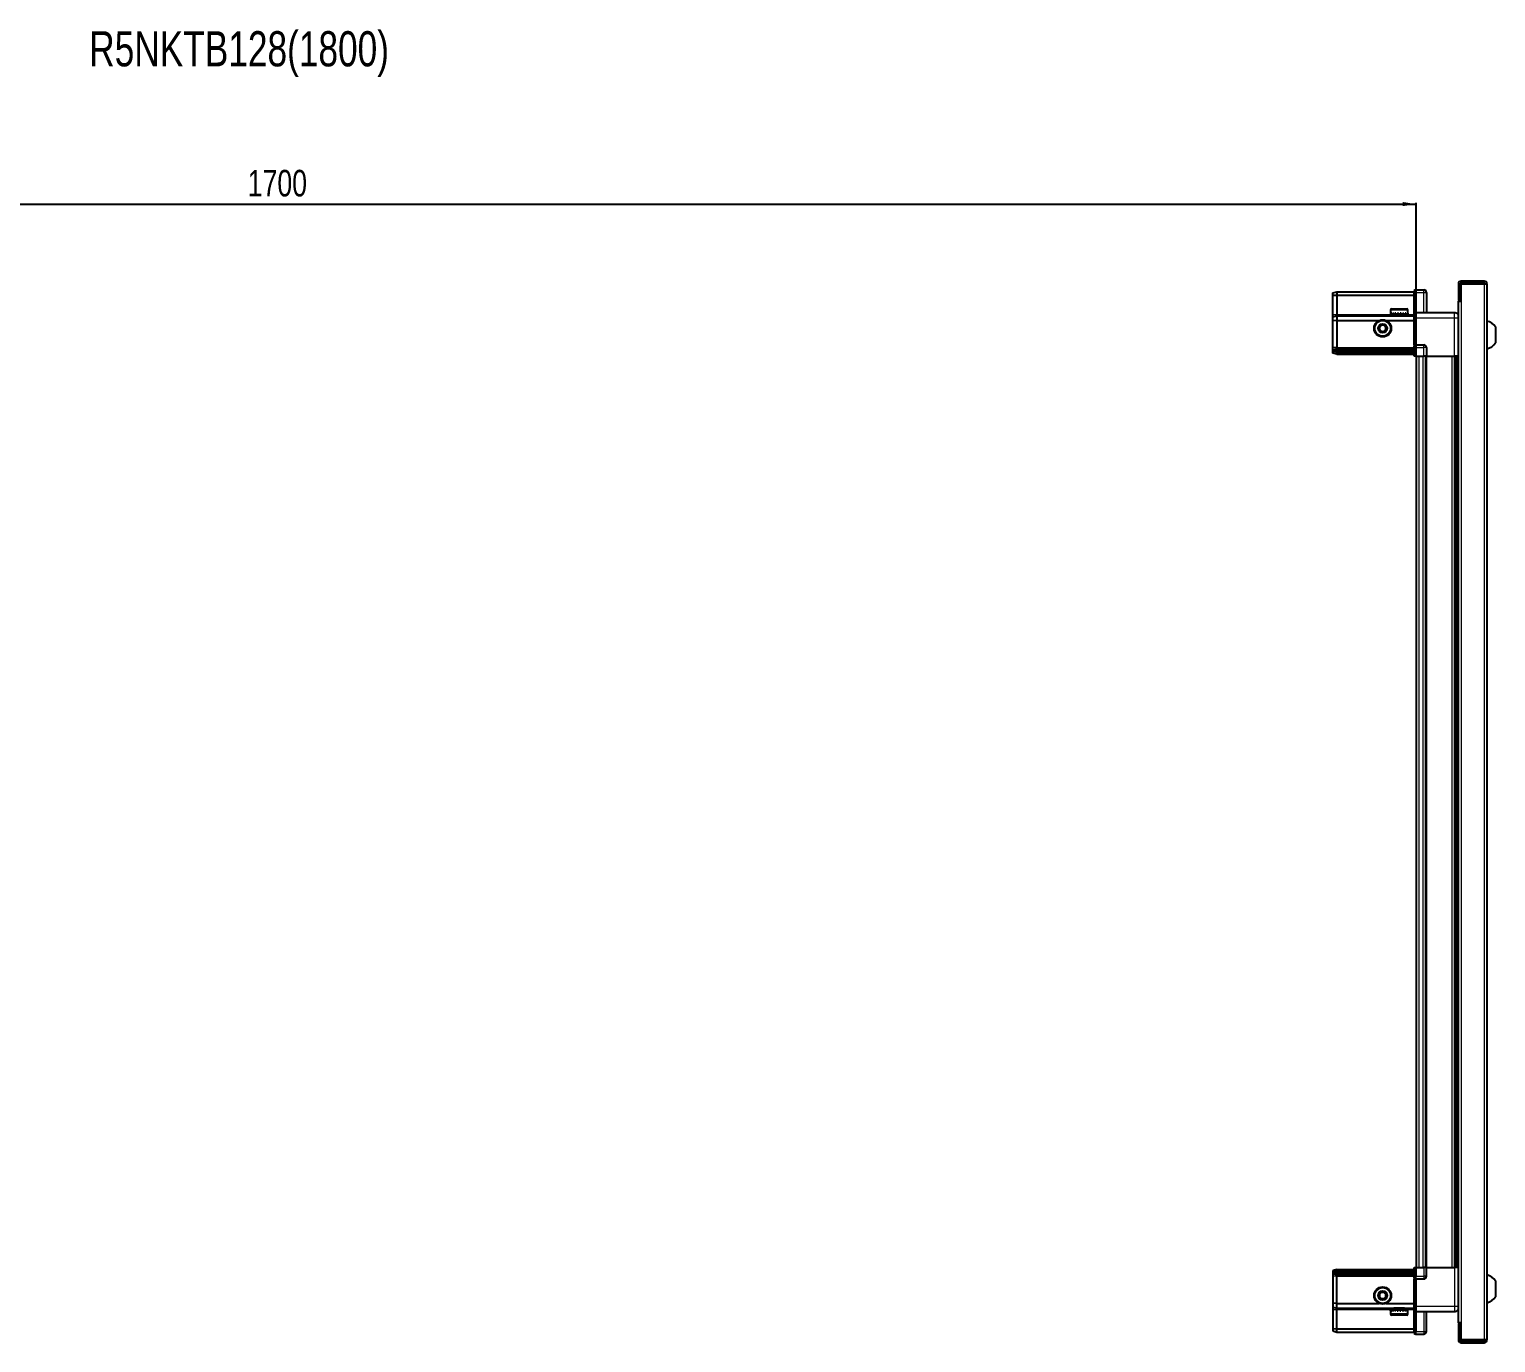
# Model space of a CAD drawing. Header units: millimetres. Extents: x 1319 to 6048, y -1238 to 1765.
# Drawn here: x 3553 to 4657, y 777 to 1765 of the extents above; entities that cross this region are included whole.
import ezdxf

# ---------------------------------------------------------------- set-up
doc = ezdxf.new("R2010")
doc.units = ezdxf.units.MM
doc.layers.add('FORMAT', color=7, linetype='Continuous')
doc.styles.add('SLDTEXTSTYLE0', font='TXT', dxfattribs={"width": 0.75})
doc.dimstyles.new('SLDDIMSTYLE0', dxfattribs={"dimtxt": 20, "dimasz": 10, "dimexe": 0, "dimexo": 0.0625, "dimgap": 5, "dimtad": 2, "dimdec": 1, "dimrnd": 1e-09, "dimzin": 12, "dimdsep": 46, "dimtxsty": 'SLDTEXTSTYLE0', "dimsah": 1, "dimcen": 0.09, "dimadec": 0, "dimazin": 3, "dimtfac": 1, "dimtofl": 0, "dimtmove": 0, "dimatfit": 3, "dimfxl": 0, "dimfrac": 2, "dimtolj": 1, "dimtzin": 12, "dimarcsym": 0})

# ---------------------------------------------------------------- blocks, each defined once
blk = doc.blocks.new('_D_5')
at = {"layer": 'FORMAT'}
for p, q in [((2897, 1519.3), (2897, 1634.8)), ((4597, 1519.3), (4597, 1634.8)), ((2897, 1633.8), (4597, 1633.8))]:
    blk.add_line(p, q, dxfattribs=at)
for points in [[(2897, 1633.8), (2907, 1632.3), (2907, 1635.4)], [(4597, 1633.8), (4587, 1635.4), (4587, 1632.3)]]:
    blk.add_solid(points, dxfattribs=at)
at = {"layer": 'FORMAT', "insert": (3717.4, 1659.6), "char_height": 20, "attachment_point": 1, "style": 'SLDTEXTSTYLE0'}
blk.add_mtext('1700', dxfattribs=at)

msp = doc.modelspace()

# ---------------------------------------------------------------- linework, layer by layer
at = {"color": 7, "linetype": 'Continuous', "lineweight": 25}
for p, q in [((4534.33, 1567.02), (4537.33, 1567.82)), ((4537.33, 1567.82), (4537.33, 1565.32)), ((4537.33, 1567.82), (4595.63, 1567.82)), ((4596.49, 1569.32), (4595.63, 1568.82)), ((4596.49, 1569.32), (4595.63, 1568.82)), ((4595.63, 1568.82), (4595.63, 1567.32)), ((4596.83, 1569.32), (4596.49, 1569.32)), ((4596.83, 1569.32), (4596.49, 1569.32)), ((4596.83, 1567.32), (4596.83, 1569.32)), ((4596.83, 1569.32), (4596.83, 1569.32)), ((4596.83, 1569.32), (4602.83, 1569.32)), ((4628.83, 1573.72), (4628.83, 1561.32)), ((4630.33, 1573.72), (4630.33, 1561.32)), ((4630.83, 1560.82), (4630.83, 1573.72)), ((4630.83, 1573.72), (4648.23, 1573.72)), ((4648.23, 1575.82), (4630.93, 1575.82)), ((4648.23, 1574.32), (4630.93, 1574.32)), ((4648.23, 1574.32), (4648.23, 1575.82)), ((4648.23, 1573.72), (4650.33, 1573.72)), ((4650.33, 1573.72), (4650.33, 778.92)), ((4534.33, 1565.17), (4534.33, 1567.02)), ((4534.33, 1565.17), (4537.33, 1565.32)), ((4534.33, 1550.82), (4534.33, 1565.17)), ((4537.33, 1565.32), (4537.33, 1550.82)), ((4537.33, 1565.32), (4595.63, 1565.32)), ((4595.63, 1552.52), (4595.63, 1567.32)), ((4596.83, 1567.32), (4596.83, 1552.52)), ((4604.83, 1567.32), (4604.83, 1552.32)), ((4628.73, 1560.82), (4628.73, 791.82)), ((4628.73, 1560.82), (4630.83, 1560.82)), ((4628.83, 1561.32), (4630.33, 1561.32)), ((4534.33, 1549.02), (4534.33, 1550.82)), ((4534.33, 1549.02), (4537.33, 1549.82)), ((4534.33, 1545.99), (4534.33, 1549.02)), ((4537.33, 1546.32), (4534.33, 1545.99)), ((4534.33, 1525.82), (4534.33, 1545.99)), ((4537.33, 1550.82), (4537.33, 1549.82)), ((4537.33, 1549.82), (4537.33, 1546.32)), ((4537.33, 1549.82), (4595.63, 1549.82)), ((4537.33, 1546.32), (4537.33, 1525.82)), ((4537.33, 1546.32), (4569.33, 1546.32)), ((4574.33, 1546.32), (4595.63, 1546.32)), ((4577.83, 1554.22), (4577.83, 1551.32)), ((4577.83, 1551.32), (4577.86, 1551.32)), ((4577.98, 1551.82), (4577.86, 1551.82)), ((4577.86, 1551.82), (4577.86, 1551.32)), ((4577.86, 1551.32), (4577.98, 1551.32)), ((4577.98, 1551.82), (4577.98, 1551.32)), ((4577.98, 1551.32), (4578.39, 1551.32)), ((4578.73, 1551.82), (4578.39, 1551.82)), ((4578.39, 1551.82), (4578.39, 1551.32)), ((4578.39, 1551.32), (4578.73, 1551.32)), ((4578.63, 1555.02), (4590.03, 1555.02)), ((4578.73, 1551.82), (4578.73, 1551.32)), ((4578.73, 1551.32), (4579.51, 1551.32)), ((4580.03, 1551.82), (4579.51, 1551.82)), ((4579.51, 1551.82), (4579.51, 1551.32)), ((4579.51, 1551.32), (4580.03, 1551.32)), ((4579.93, 1551.32), (4579.93, 1551.22)), ((4579.93, 1551.22), (4588.73, 1551.22)), ((4580.03, 1551.82), (4580.03, 1551.32)), ((4580.03, 1551.32), (4581.09, 1551.32)), ((4580.33, 1550.82), (4581.02, 1550.34)), ((4580.33, 1550.82), (4588.33, 1550.82)), ((4581.02, 1550.34), (4580.33, 1549.86)), ((4580.33, 1549.86), (4580.33, 1549.82)), ((4580.33, 1549.86), (4588.33, 1549.86)), ((4581.02, 1550.34), (4587.64, 1550.34)), ((4581.75, 1551.82), (4581.09, 1551.82)), ((4581.09, 1551.82), (4581.09, 1551.32)), ((4581.09, 1551.32), (4581.75, 1551.32)), ((4581.75, 1551.82), (4581.75, 1551.32)), ((4581.75, 1551.32), (4582.99, 1551.32)), ((4583.72, 1551.82), (4582.99, 1551.82)), ((4582.99, 1551.82), (4582.99, 1551.32)), ((4582.99, 1551.32), (4583.42, 1551.32)), ((4583.42, 1551.82), (4583.42, 1551.32)), ((4583.72, 1551.82), (4583.72, 1551.32)), ((4583.72, 1551.32), (4585.02, 1551.32)), ((4585.75, 1551.82), (4585.02, 1551.82)), ((4585.02, 1551.82), (4585.02, 1551.32)), ((4585.29, 1551.82), (4585.29, 1551.32)), ((4585.29, 1551.32), (4585.75, 1551.32)), ((4585.75, 1551.82), (4585.75, 1551.32)), ((4585.75, 1551.32), (4586.98, 1551.32)), ((4587.64, 1551.82), (4586.98, 1551.82)), ((4586.98, 1551.82), (4586.98, 1551.32)), ((4586.98, 1551.32), (4587.64, 1551.32)), ((4587.64, 1551.82), (4587.64, 1551.32)), ((4587.64, 1551.32), (4588.69, 1551.32)), ((4587.64, 1550.34), (4588.33, 1550.82)), ((4588.33, 1549.86), (4587.64, 1550.34)), ((4588.33, 1549.82), (4588.33, 1549.86)), ((4589.21, 1551.82), (4588.69, 1551.82)), ((4588.69, 1551.82), (4588.69, 1551.32)), ((4588.69, 1551.32), (4589.21, 1551.32)), ((4588.73, 1551.22), (4588.73, 1551.32)), ((4589.21, 1551.82), (4589.21, 1551.32)), ((4589.21, 1551.32), (4589.96, 1551.32)), ((4590.29, 1551.82), (4589.96, 1551.82)), ((4589.96, 1551.82), (4589.96, 1551.32)), ((4589.96, 1551.32), (4590.29, 1551.32)), ((4590.29, 1551.82), (4590.29, 1551.32)), ((4590.29, 1551.32), (4590.69, 1551.32)), ((4590.8, 1551.82), (4590.69, 1551.82)), ((4590.69, 1551.82), (4590.69, 1551.32)), ((4590.69, 1551.32), (4590.8, 1551.32)), ((4590.8, 1551.82), (4590.8, 1551.32)), ((4590.8, 1551.32), (4590.83, 1551.32)), ((4590.83, 1551.32), (4590.83, 1554.22)), ((4595.63, 1552.32), (4595.63, 1552.52)), ((4596.83, 1552.32), (4595.63, 1552.32)), ((4595.63, 1548.32), (4595.63, 1552.32)), ((4595.63, 1528.02), (4595.63, 1548.32)), ((4596.83, 1552.52), (4596.83, 1552.32)), ((4596.83, 1552.32), (4596.83, 1548.32)), ((4596.83, 1552.32), (4625.83, 1552.32)), ((4596.83, 1548.32), (4596.83, 1528.02)), ((4656.93, 1529.32), (4656.93, 1541.32)), ((4534.33, 1524.02), (4534.33, 1525.82)), ((4537.33, 1524.82), (4534.33, 1524.02)), ((4534.33, 1523.28), (4534.33, 1524.02)), ((4537.33, 1523.82), (4534.33, 1523.28)), ((4537.33, 1525.82), (4537.33, 1524.82)), ((4537.33, 1524.82), (4537.33, 1523.82)), ((4537.33, 1524.82), (4595.63, 1524.82)), ((4537.33, 1523.82), (4595.63, 1523.82)), ((4537.33, 1523.82), (4537.33, 1522.32)), ((4595.63, 1527.82), (4595.63, 1528.02)), ((4596.83, 1527.82), (4595.63, 1527.82)), ((4595.63, 1527.82), (4595.63, 1527.15)), ((4595.63, 1519.32), (4595.63, 1527.15)), ((4596.49, 1525.82), (4596.49, 1519.32)), ((4596.83, 1528.02), (4596.83, 1527.82)), ((4596.83, 1525.82), (4596.83, 1527.82)), ((4596.83, 1527.82), (4602.83, 1527.82)), ((4596.83, 1525.82), (4596.83, 1527.82)), ((4596.83, 1525.82), (4596.83, 1519.32)), ((4604.83, 1525.82), (4604.83, 1519.32)), ((4534.33, 1522.78), (4534.33, 1523.28)), ((4534.33, 1521.63), (4534.33, 1522.78)), ((4537.33, 1522.32), (4534.33, 1522.78)), ((4537.33, 1520.82), (4534.33, 1521.63)), ((4537.33, 1522.32), (4537.33, 1520.82)), ((4537.33, 1522.32), (4595.63, 1522.32)), ((4537.33, 1520.82), (4595.63, 1520.82)), ((4596.49, 1519.32), (4595.63, 1519.32)), ((4596.83, 1519.32), (4596.49, 1519.32)), ((4596.83, 1519.32), (4602.83, 1519.32)), ((4596.98, 1519.32), (4596.98, 833.32)), ((4604.83, 1519.32), (4602.83, 1519.32)), ((4604.18, 1519.32), (4604.18, 833.32)), ((4604.83, 1519.32), (4625.83, 1519.32)), ((4626.85, 833.32), (4626.85, 1519.32)), ((4626.88, 833.32), (4626.88, 1519.32)), ((4628.68, 1519.32), (4628.68, 833.32)), ((4537.33, 831.82), (4534.33, 831.02)), ((4534.33, 831.02), (4534.33, 829.87)), ((4537.33, 830.32), (4534.33, 829.87)), ((4534.33, 829.87), (4534.33, 829.37)), ((4537.33, 828.82), (4534.33, 829.37)), ((4534.33, 829.37), (4534.33, 828.63)), ((4537.33, 827.82), (4534.33, 828.63)), ((4534.33, 828.63), (4534.33, 826.82)), ((4537.33, 830.32), (4537.33, 831.82)), ((4537.33, 831.82), (4595.63, 831.82)), ((4537.33, 830.32), (4595.63, 830.32)), ((4537.33, 828.82), (4537.33, 830.32)), ((4537.33, 828.82), (4595.63, 828.82)), ((4537.33, 827.82), (4537.33, 828.82)), ((4595.63, 825.5), (4595.63, 833.32)), ((4595.63, 833.32), (4596.49, 833.32)), ((4596.49, 833.32), (4596.49, 833.32)), ((4596.49, 833.32), (4596.49, 826.82)), ((4596.83, 833.32), (4596.49, 833.32)), ((4596.83, 833.32), (4596.83, 826.82)), ((4596.83, 833.32), (4596.83, 833.32)), ((4596.83, 833.32), (4596.83, 826.82)), ((4596.83, 833.32), (4602.83, 833.32)), ((4604.83, 833.32), (4602.83, 833.32)), ((4604.83, 826.82), (4604.83, 833.32)), ((4604.83, 833.32), (4625.83, 833.32)), ((4534.33, 826.82), (4534.33, 806.66)), ((4537.33, 827.82), (4595.63, 827.82)), ((4537.33, 826.82), (4537.33, 827.82)), ((4537.33, 806.32), (4537.33, 826.82)), ((4595.63, 825.5), (4595.63, 824.82)), ((4596.83, 824.82), (4595.63, 824.82)), ((4595.63, 824.62), (4595.63, 824.82)), ((4595.63, 804.32), (4595.63, 824.62)), ((4596.83, 824.82), (4596.83, 826.82)), ((4596.83, 824.82), (4596.83, 824.62)), ((4596.83, 824.82), (4602.83, 824.82)), ((4596.83, 824.62), (4596.83, 804.32)), ((4656.93, 811.32), (4656.93, 823.32)), ((4537.33, 806.32), (4534.33, 806.66)), ((4534.33, 806.66), (4534.33, 803.63)), ((4537.33, 806.32), (4569.33, 806.32)), ((4537.33, 802.82), (4537.33, 806.32)), ((4574.33, 806.32), (4595.63, 806.32)), ((4534.33, 803.63), (4537.33, 802.82)), ((4534.33, 803.63), (4534.33, 801.82)), ((4534.33, 801.82), (4534.33, 787.48)), ((4537.33, 802.82), (4595.63, 802.82)), ((4537.33, 801.82), (4537.33, 802.82)), ((4537.33, 787.32), (4537.33, 801.82)), ((4577.83, 801.32), (4577.83, 798.42)), ((4577.85, 801.32), (4577.83, 801.32)), ((4577.85, 800.82), (4577.85, 801.32)), ((4577.94, 801.32), (4577.85, 801.32)), ((4577.85, 800.82), (4577.94, 800.82)), ((4577.94, 800.82), (4577.94, 801.32)), ((4578.32, 801.32), (4577.94, 801.32)), ((4578.32, 800.82), (4578.32, 801.32)), ((4578.63, 801.32), (4578.32, 801.32)), ((4578.32, 800.82), (4578.63, 800.82)), ((4578.63, 800.82), (4578.63, 801.32)), ((4579.37, 801.32), (4578.63, 801.32)), ((4590.03, 797.62), (4578.63, 797.62)), ((4579.37, 800.82), (4579.37, 801.32)), ((4579.88, 801.32), (4579.37, 801.32)), ((4579.37, 800.82), (4579.88, 800.82)), ((4579.88, 800.82), (4579.88, 801.32)), ((4580.92, 801.32), (4579.88, 801.32)), ((4579.93, 801.42), (4579.93, 801.32)), ((4588.73, 801.42), (4579.93, 801.42)), ((4580.33, 802.82), (4580.33, 802.79)), ((4580.33, 802.79), (4581.02, 802.31)), ((4588.33, 802.79), (4580.33, 802.79)), ((4581.02, 802.31), (4580.33, 801.82)), ((4588.33, 801.82), (4580.33, 801.82)), ((4580.92, 800.82), (4580.92, 801.32)), ((4581.57, 801.32), (4580.92, 801.32)), ((4580.92, 800.82), (4581.57, 800.82)), ((4587.64, 802.31), (4581.02, 802.31)), ((4581.57, 800.82), (4581.57, 801.32)), ((4582.79, 801.32), (4581.57, 801.32)), ((4582.79, 800.82), (4582.79, 801.32)), ((4583.29, 801.32), (4582.79, 801.32)), ((4582.79, 800.82), (4583.52, 800.82)), ((4583.29, 800.82), (4583.29, 801.32)), ((4583.52, 800.82), (4583.52, 801.32)), ((4584.82, 801.32), (4583.52, 801.32)), ((4584.82, 800.82), (4584.82, 801.32)), ((4584.82, 800.82), (4585.55, 800.82)), ((4585.16, 800.82), (4585.16, 801.32)), ((4585.55, 801.32), (4585.16, 801.32)), ((4585.55, 800.82), (4585.55, 801.32)), ((4586.8, 801.32), (4585.55, 801.32)), ((4586.8, 800.82), (4586.8, 801.32)), ((4587.46, 801.32), (4586.8, 801.32)), ((4586.8, 800.82), (4587.46, 800.82)), ((4587.46, 800.82), (4587.46, 801.32)), ((4588.54, 801.32), (4587.46, 801.32)), ((4587.64, 802.31), (4588.33, 802.79)), ((4588.33, 801.82), (4587.64, 802.31)), ((4588.33, 802.79), (4588.33, 802.82)), ((4588.54, 800.82), (4588.54, 801.32)), ((4589.07, 801.32), (4588.54, 801.32)), ((4588.54, 800.82), (4589.07, 800.82)), ((4588.73, 801.32), (4588.73, 801.42)), ((4589.07, 800.82), (4589.07, 801.32)), ((4589.86, 801.32), (4589.07, 801.32)), ((4589.86, 800.82), (4589.86, 801.32)), ((4590.21, 801.32), (4589.86, 801.32)), ((4589.86, 800.82), (4590.21, 800.82)), ((4590.21, 800.82), (4590.21, 801.32)), ((4590.64, 801.32), (4590.21, 801.32)), ((4590.64, 800.82), (4590.64, 801.32)), ((4590.78, 801.32), (4590.64, 801.32)), ((4590.64, 800.82), (4590.78, 800.82)), ((4590.78, 800.82), (4590.78, 801.32)), ((4590.83, 801.32), (4590.78, 801.32)), ((4590.83, 798.42), (4590.83, 801.32)), ((4595.63, 800.32), (4595.63, 804.32)), ((4596.83, 800.32), (4595.63, 800.32)), ((4595.63, 800.12), (4595.63, 800.32)), ((4595.63, 785.32), (4595.63, 800.12)), ((4596.83, 804.32), (4596.83, 800.32)), ((4596.83, 800.32), (4596.83, 800.12)), ((4596.83, 800.32), (4625.83, 800.32)), ((4596.83, 800.12), (4596.83, 785.32)), ((4596.83, 800.12), (4596.83, 785.32)), ((4604.83, 785.32), (4604.83, 800.32)), ((4534.33, 787.48), (4537.33, 787.32)), ((4534.33, 787.48), (4534.33, 785.63)), ((4534.33, 785.63), (4537.33, 784.82)), ((4537.33, 787.32), (4595.63, 787.32)), ((4537.33, 784.82), (4537.33, 787.32)), ((4537.33, 784.82), (4595.63, 784.82)), ((4595.63, 785.32), (4595.63, 783.82)), ((4595.63, 783.82), (4596.49, 783.32)), ((4596.83, 783.32), (4596.83, 785.32)), ((4630.83, 791.82), (4628.73, 791.82)), ((4628.83, 791.32), (4630.33, 791.32)), ((4628.83, 791.32), (4628.83, 778.92)), ((4630.33, 791.32), (4630.33, 778.92)), ((4630.83, 778.92), (4630.83, 791.82)), ((4596.83, 783.32), (4596.49, 783.32)), ((4596.83, 783.32), (4602.83, 783.32)), ((4648.23, 778.92), (4630.83, 778.92)), ((4630.93, 778.32), (4648.23, 778.32)), ((4630.93, 776.82), (4648.23, 776.82)), ((4650.33, 778.92), (4648.23, 778.92)), ((4648.23, 778.32), (4648.23, 776.82))]:
    msp.add_line(p, q, dxfattribs=at)
at = {"color": 8, "linetype": 'Continuous', "lineweight": 18}
for p, q in [((4602.83, 1567.32), (4602.83, 1569.32)), ((4630.33, 1573.72), (4628.83, 1573.72)), ((4630.93, 1574.32), (4630.93, 1575.82)), ((4648.23, 1573.72), (4648.23, 778.92)), ((4596.83, 1567.32), (4595.63, 1567.32)), ((4596.83, 1567.32), (4602.83, 1567.32)), ((4602.83, 1567.32), (4604.83, 1567.32)), ((4602.83, 1552.32), (4602.83, 1567.32)), ((4630.83, 1560.82), (4630.83, 791.82)), ((4534.33, 1550.82), (4537.33, 1550.82)), ((4537.33, 1550.82), (4580.33, 1550.82)), ((4577.83, 1554.22), (4590.83, 1554.22)), ((4588.33, 1550.82), (4595.63, 1550.82)), ((4595.63, 1552.52), (4596.83, 1552.52)), ((4596.83, 1548.32), (4595.63, 1548.32)), ((4596.83, 1548.32), (4625.83, 1548.32)), ((4625.83, 1519.32), (4625.83, 1548.32)), ((4537.33, 1525.82), (4534.33, 1525.82)), ((4537.33, 1525.82), (4595.63, 1525.82)), ((4595.63, 1528.02), (4596.83, 1528.02)), ((4596.83, 1525.82), (4596.49, 1525.82)), ((4596.83, 1525.82), (4602.83, 1525.82)), ((4602.83, 1525.82), (4602.83, 1527.82)), ((4602.83, 1519.32), (4602.83, 1525.82)), ((4604.83, 1525.82), (4602.83, 1525.82)), ((4598.98, 1519.32), (4598.98, 833.32)), ((4602.18, 1519.32), (4602.18, 833.32)), ((4604.83, 1519.32), (4604.83, 833.32)), ((4624.23, 833.32), (4624.23, 1519.32)), ((4625.64, 1519.32), (4625.64, 833.32)), ((4628.09, 833.32), (4628.09, 1519.32)), ((4596.83, 833.32), (4596.49, 833.32)), ((4602.83, 833.32), (4602.83, 826.82)), ((4625.83, 833.32), (4625.83, 804.32)), ((4537.33, 826.82), (4534.33, 826.82)), ((4537.33, 826.82), (4595.63, 826.82)), ((4596.83, 824.62), (4595.63, 824.62)), ((4596.83, 826.82), (4596.49, 826.82)), ((4596.83, 826.82), (4602.83, 826.82)), ((4604.83, 826.82), (4602.83, 826.82)), ((4602.83, 826.82), (4602.83, 824.82)), ((4534.33, 801.82), (4537.33, 801.82)), ((4537.33, 801.82), (4580.33, 801.82)), ((4590.83, 798.42), (4577.83, 798.42)), ((4588.33, 801.82), (4595.63, 801.82)), ((4596.83, 804.32), (4595.63, 804.32)), ((4596.83, 800.12), (4595.63, 800.12)), ((4596.83, 804.32), (4625.83, 804.32)), ((4602.83, 800.32), (4602.83, 785.32)), ((4596.83, 785.32), (4595.63, 785.32)), ((4596.83, 785.32), (4602.83, 785.32)), ((4602.83, 785.32), (4604.83, 785.32)), ((4602.83, 785.32), (4602.83, 783.32)), ((4630.33, 778.92), (4628.83, 778.92)), ((4630.93, 778.32), (4630.93, 776.82))]:
    msp.add_line(p, q, dxfattribs=at)
at = {"color": 7, "linetype": 'Continuous', "lineweight": 25}
for centre, radius in [((4571.83, 1540.32), 6.5), ((4571.83, 1540.32), 3.46), ((4571.83, 812.32), 6.5), ((4571.83, 812.32), 3.46)]:
    msp.add_circle(centre, radius, dxfattribs=at)
at = {"color": 8, "linetype": 'Continuous', "lineweight": 18}
for centre in [(4571.83, 1540.32), (4571.83, 812.32)]:
    msp.add_circle(centre, 5.7, dxfattribs=at)
at = {"color": 7, "linetype": 'Continuous', "lineweight": 25}
for centre, radius, start, end in [((4602.83, 1567.32), 2, 0, 90), ((4630.93, 1573.72), 2.1, 90, 180), ((4630.93, 1573.72), 0.6, 90, 180), ((4648.23, 1573.72), 2.1, 0, 90), ((4648.23, 1573.72), 0.6, 0, 90), ((4578.63, 1554.22), 0.8, 90, 180), ((4579.93, 1550.82), 0.4, 0, 90), ((4588.73, 1550.82), 0.4, 90, 180), ((4590.03, 1554.22), 0.8, 0, 90), ((4647.3, 1534.3), 11.91, 36.1266, 75.29965), ((4571.83, 1540.32), 2.5, 120.74103, 180.74103), ((4571.83, 1540.32), 2.5, 180.74103, 240.74103), ((4571.83, 1540.32), 2.5, 60.74103, 120.74103), ((4571.83, 1540.32), 2.5, 240.74103, 300.74103), ((4571.83, 1540.32), 2.5, 0.74103, 60.74103), ((4571.83, 1540.32), 2.5, 300.74103, 0.74103), ((4602.83, 1525.82), 2, 0, 90), ((4647.3, 1536.35), 11.91, 284.70035, 323.8734), ((4602.83, 826.82), 2, 270, 0), ((4647.3, 816.3), 11.91, 36.1266, 75.29965), ((4571.83, 812.32), 2.5, 155.91157, 215.91157), ((4571.83, 812.32), 2.5, 95.91157, 155.91157), ((4571.83, 812.32), 2.5, 215.91157, 275.91157), ((4571.83, 812.32), 2.5, 35.91157, 95.91157), ((4571.83, 812.32), 2.5, 275.91157, 335.91157), ((4571.83, 812.32), 2.5, 335.91157, 35.91157), ((4647.3, 818.35), 11.91, 284.70035, 323.8734), ((4578.63, 798.42), 0.8, 180, 270), ((4579.93, 801.82), 0.4, 270, 0), ((4588.73, 801.82), 0.4, 180, 270), ((4590.03, 798.42), 0.8, 270, 0), ((4602.83, 785.32), 2, 270, 0), ((4630.93, 778.92), 2.1, 180, 270), ((4630.93, 778.92), 0.6, 180, 270), ((4648.23, 778.92), 2.1, 270, 0), ((4648.23, 778.92), 0.6, 270, 0)]:
    msp.add_arc(centre, radius, start, end, dxfattribs=at)
for centre, start_param, end_param in [((4593.03, 1525.82), 0, 0.7227342), ((4593.03, 826.82), 5.5604511, 6.2831853)]:
    msp.add_ellipse(centre, major_axis=(3.46, 0), ratio=0.5773503, start_param=start_param, end_param=end_param, dxfattribs=at)
for points, knots in [([(4625.83, 1552.32), (4626.27, 1552.28), (4626.95, 1552.21), (4627.76, 1551.77), (4628.31, 1551.33), (4628.59, 1550.96), (4628.73, 1550.77)], [0, 0, 0, 0, 0.38429816, 0.59117259, 0.8024372, 1, 1, 1, 1]), ([(4569.31, 1541.73), (4569.75, 1542), (4570.58, 1542.49), (4571.41, 1542.98), (4571.79, 1543.21)], [0, 0, 0, 0, 0.5346859, 1, 1, 1, 1]), ([(4569.35, 1538.85), (4569.34, 1538.97), (4569.34, 1539.57), (4569.32, 1540.57), (4569.31, 1541.39), (4569.31, 1541.73)], [0, 0, 0, 0, 0.1331247, 0.6370994, 1, 1, 1, 1]), ([(4571.86, 1537.44), (4571.41, 1537.69), (4570.57, 1538.16), (4569.74, 1538.63), (4569.35, 1538.85)], [0, 0, 0, 0, 0.5346859, 1, 1, 1, 1]), ([(4571.79, 1543.21), (4572.24, 1542.96), (4573.08, 1542.49), (4573.92, 1542.02), (4574.31, 1541.8)], [0, 0, 0, 0, 0.5346859, 1, 1, 1, 1]), ([(4574.35, 1538.91), (4573.9, 1538.65), (4573.07, 1538.16), (4572.25, 1537.67), (4571.86, 1537.44)], [0, 0, 0, 0, 0.5346859, 1, 1, 1, 1]), ([(4574.31, 1541.8), (4574.31, 1541.45), (4574.32, 1540.63), (4574.34, 1539.64), (4574.34, 1539.04), (4574.35, 1538.91)], [0, 0, 0, 0, 0.3629006, 0.8668753, 1, 1, 1, 1]), ([(4628.68, 1519.32), (4628.64, 1519.32), (4628.42, 1519.32), (4627.7, 1519.32), (4626.74, 1519.32), (4626.09, 1519.32), (4625.83, 1519.32)], [0, 0, 0, 0, 0.0717073, 0.4209791, 0.7702508, 1, 1, 1, 1]), ([(4628.68, 833.32), (4628.64, 833.32), (4628.42, 833.32), (4627.7, 833.32), (4626.74, 833.32), (4626.09, 833.32), (4625.83, 833.32)], [0, 0, 0, 0, 0.0717073, 0.4209791, 0.7702508, 1, 1, 1, 1]), ([(4568.96, 812.03), (4569.17, 812.5), (4569.56, 813.38), (4569.95, 814.25), (4570.13, 814.66)], [0, 0, 0, 0, 0.53468586, 1, 1, 1, 1]), ([(4570.65, 809.69), (4570.35, 810.11), (4569.78, 810.89), (4569.22, 811.66), (4568.96, 812.03)], [0, 0, 0, 0, 0.5346859, 1, 1, 1, 1]), ([(4570.13, 814.66), (4570.48, 814.7), (4571.3, 814.78), (4572.29, 814.88), (4572.88, 814.95), (4573.01, 814.96)], [0, 0, 0, 0, 0.3629006, 0.8668753, 1, 1, 1, 1]), ([(4573.52, 809.99), (4573.4, 809.97), (4572.8, 809.91), (4571.81, 809.81), (4570.99, 809.72), (4570.65, 809.69)], [0, 0, 0, 0, 0.1331247, 0.6370994, 1, 1, 1, 1]), ([(4573.01, 814.96), (4573.31, 814.54), (4573.87, 813.76), (4574.44, 812.98), (4574.7, 812.62)], [0, 0, 0, 0, 0.53468586, 1, 1, 1, 1]), ([(4574.7, 812.62), (4574.49, 812.15), (4574.09, 811.27), (4573.7, 810.39), (4573.52, 809.99)], [0, 0, 0, 0, 0.53468586, 1, 1, 1, 1]), ([(4625.83, 800.32), (4626.27, 800.37), (4626.95, 800.44), (4627.76, 800.88), (4628.31, 801.32), (4628.59, 801.69), (4628.73, 801.87)], [0, 0, 0, 0, 0.3842982, 0.5911726, 0.8024372, 1, 1, 1, 1])]:
    msp.add_open_spline(points, degree=3, knots=knots, dxfattribs=at)
at = {"color": 8, "linetype": 'Continuous', "lineweight": 18}
for points in [[(4625.83, 1548.32), (4625.83, 1548.85), (4625.83, 1549.9), (4625.83, 1551.22), (4625.83, 1552.14), (4625.83, 1552.26), (4625.83, 1552.32)], [(4625.83, 804.32), (4625.83, 803.8), (4625.83, 802.75), (4625.83, 801.43), (4625.83, 800.5), (4625.83, 800.38), (4625.83, 800.32)]]:
    msp.add_open_spline(points, degree=3, dxfattribs=at)
for points in [[(4625.83, 1548.32), (4626.27, 1548.32), (4626.95, 1548.32), (4627.76, 1548.32), (4628.31, 1548.32), (4628.59, 1548.32), (4628.73, 1548.32)], [(4625.83, 804.32), (4626.27, 804.32), (4626.95, 804.32), (4627.76, 804.32), (4628.31, 804.32), (4628.59, 804.32), (4628.73, 804.32)]]:
    msp.add_open_spline(points, degree=3, knots=[0, 0, 0, 0, 0.3842982, 0.5911726, 0.8024372, 1, 1, 1, 1], dxfattribs=at)

# ---------------------------------------------------------------- texts
at = {"layer": 'FORMAT', "insert": (3598.06, 1763.97), "char_height": 26.4583, "attachment_point": 1, "style": 'SLDTEXTSTYLE0'}
msp.add_mtext('R5NKTB128(1800)', dxfattribs=at)

# ---------------------------------------------------------------- dimensions: what is measured, and where the dimension line sits
at = {"layer": 'FORMAT'}
dim = msp.add_linear_dim(base=(4596.98, 1633.82), p1=(2896.98, 1519.32), p2=(4596.98, 1519.32), angle=0, dimstyle='SLDDIMSTYLE0', dxfattribs=at)
dim.commit()
dim.dimension.update_dxf_attribs({"geometry": '_D_5', "text_midpoint": (3746.98, 1633.82), "dimtype": 160})

doc.saveas('drawing.dxf')
